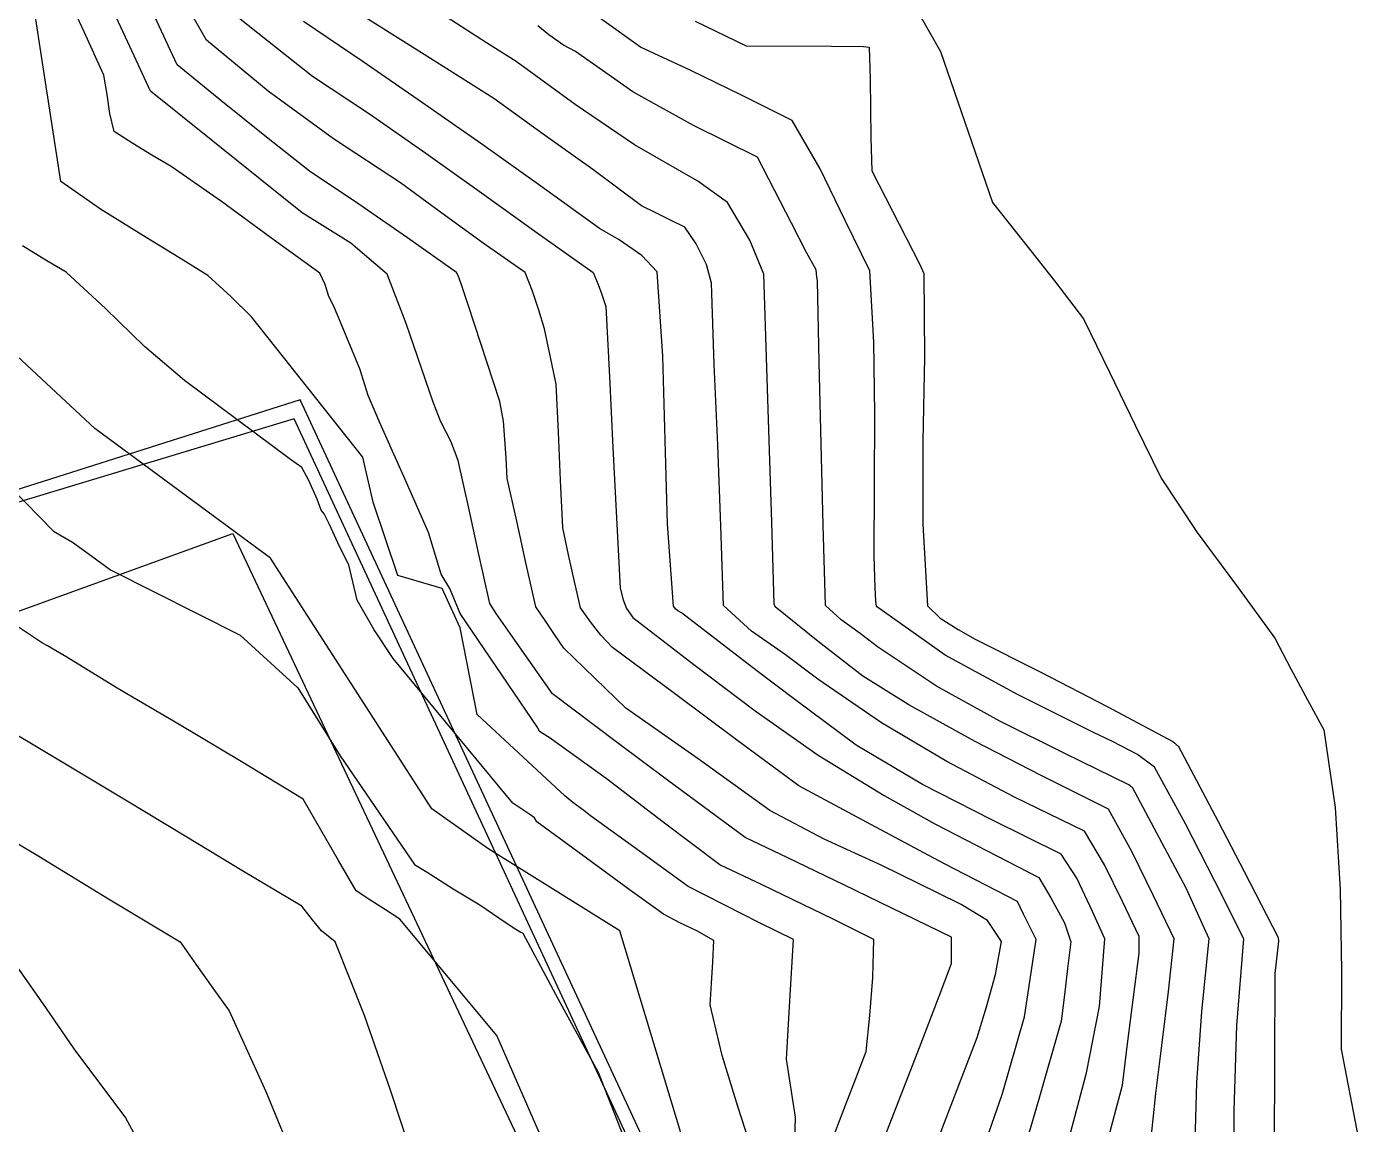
# Model space of a CAD drawing. Header units: millimetres. Extents: x 21147 to 21795, y 3328 to 3821.
# Drawn here: x 21434.79 to 21484.79, y 3651.04 to 3692.25 of the extents above; entities that cross this region are included whole.
import ezdxf

# ---------------------------------------------------------------- set-up
doc = ezdxf.new("R2010")
doc.units = ezdxf.units.MM
doc.header["$MEASUREMENT"] = 0
doc.layers.add('CURVAS', color=43, linetype='Continuous')
doc.layers.add('EDIFICADO', color=1, linetype='Continuous')

msp = doc.modelspace()

# ---------------------------------------------------------------- linework, layer by layer
at = {"layer": 'CURVAS', "linetype": 'Continuous'}
for p, q in [((21414.285, 3695.338), (21435.799, 3673.304)), ((21440.45, 3690.822), (21439.004, 3693.932)), ((21436.953, 3692.059), (21436.182, 3693.713)), ((21438.591, 3691.672), (21437.744, 3693.519)), ((21435.404, 3690.822), (21435.067, 3693.018)), ((21441.548, 3691.746), (21440.905, 3692.858)), ((21442.444, 3692.835), (21443.467, 3692.019)), ((21449.722, 3691.203), (21447.094, 3692.855)), ((21452.062, 3691.645), (21450.188, 3692.843)), ((21468.279, 3692.771), (21469.1, 3691.323)), ((21447.424, 3690.933), (21445.188, 3692.44)), ((21454.393, 3691.95), (21453.99, 3692.276)), ((21457.833, 3691.486), (21456.217, 3692.641)), ((21459.887, 3692.453), (21461.8, 3691.535)), ((21437.696, 3690.427), (21436.953, 3692.059)), ((21443.855, 3689.83), (21441.548, 3691.746)), ((21443.467, 3692.019), (21444.495, 3691.207)), ((21454.942, 3691.553), (21454.393, 3691.95)), ((21439.439, 3689.83), (21438.591, 3691.672)), ((21453.172, 3690.947), (21452.062, 3691.645)), ((21455.396, 3691.323), (21454.942, 3691.553)), ((21457.548, 3689.8), (21455.396, 3691.323)), ((21459.728, 3690.608), (21457.833, 3691.486)), ((21461.8, 3691.535), (21465.008, 3691.52)), ((21465.008, 3691.52), (21466.207, 3691.507)), ((21466.207, 3691.507), (21466.423, 3691.486)), ((21466.423, 3691.486), (21466.456, 3690.274)), ((21469.1, 3691.323), (21469.748, 3689.428)), ((21435.741, 3688.629), (21435.404, 3690.822)), ((21442.083, 3689.482), (21440.45, 3690.822)), ((21444.495, 3691.207), (21445.525, 3690.398)), ((21449.656, 3689.396), (21447.424, 3690.933)), ((21452.334, 3689.551), (21449.722, 3691.203)), ((21455.389, 3689.327), (21453.172, 3690.947)), ((21437.813, 3689.698), (21437.696, 3690.427)), ((21445.525, 3690.398), (21447.666, 3688.975)), ((21461.632, 3689.675), (21459.728, 3690.608)), ((21466.456, 3690.274), (21466.492, 3688.079)), ((21441.786, 3687.957), (21439.439, 3689.83)), ((21446.31, 3688.045), (21443.855, 3689.83)), ((21459.832, 3688.544), (21457.548, 3689.8)), ((21437.919, 3688.989), (21437.813, 3689.698)), ((21443.739, 3688.152), (21442.083, 3689.482)), ((21451.882, 3687.836), (21449.656, 3689.396)), ((21454.185, 3688.218), (21452.334, 3689.551)), ((21457.612, 3687.813), (21455.389, 3689.327)), ((21463.534, 3688.732), (21461.632, 3689.675)), ((21469.748, 3689.428), (21470.401, 3687.538)), ((21438.081, 3688.318), (21437.919, 3688.989)), ((21447.666, 3688.975), (21449.775, 3687.506)), ((21464.579, 3686.913), (21463.534, 3688.732)), ((21436.078, 3686.44), (21435.741, 3688.629)), ((21438.774, 3687.86), (21438.081, 3688.318)), ((21456.046, 3686.883), (21454.185, 3688.218)), ((21462.234, 3687.355), (21459.832, 3688.544)), ((21439.493, 3687.424), (21438.774, 3687.86)), ((21443.557, 3686.525), (21441.786, 3687.957)), ((21445.41, 3686.825), (21443.739, 3688.152)), ((21448.828, 3686.392), (21446.31, 3688.045)), ((21454.098, 3686.259), (21451.882, 3687.836)), ((21459.99, 3686.45), (21457.612, 3687.813)), ((21466.492, 3688.079), (21466.519, 3686.835)), ((21440.219, 3686.999), (21439.493, 3687.424)), ((21449.775, 3687.506), (21451.867, 3686.01)), ((21463.503, 3684.868), (21462.234, 3687.355)), ((21470.401, 3687.538), (21471.055, 3685.65)), ((21442.114, 3685.692), (21440.219, 3686.999)), ((21447.266, 3685.591), (21445.41, 3686.825)), ((21457.871, 3685.525), (21456.046, 3686.883)), ((21465.522, 3684.968), (21464.579, 3686.913)), ((21466.519, 3686.835), (21467.818, 3684.317)), ((21437.566, 3685.398), (21436.078, 3686.44)), ((21445.14, 3685.256), (21443.557, 3686.525)), ((21450.38, 3685.255), (21448.828, 3686.392)), ((21456.302, 3684.668), (21454.098, 3686.259)), ((21461.103, 3685.648), (21459.99, 3686.45)), ((21451.867, 3686.01), (21453.957, 3684.509)), ((21439.119, 3684.436), (21437.566, 3685.398)), ((21443.945, 3684.331), (21442.114, 3685.692)), ((21446.962, 3684.122), (21445.14, 3685.256)), ((21449.097, 3684.32), (21447.266, 3685.591)), ((21451.938, 3684.126), (21450.38, 3685.255)), ((21458.413, 3685.256), (21457.871, 3685.525)), ((21458.96, 3684.989), (21458.413, 3685.256)), ((21461.94, 3684.23), (21461.103, 3685.648)), ((21471.055, 3685.65), (21472.491, 3683.838)), ((21459.508, 3684.726), (21458.96, 3684.989)), ((21459.93, 3684.096), (21459.508, 3684.726)), ((21464.072, 3683.769), (21463.503, 3684.868)), ((21466.452, 3683.079), (21465.522, 3684.968)), ((21440.672, 3683.484), (21439.119, 3684.436)), ((21445.795, 3682.992), (21443.945, 3684.331)), ((21450.928, 3683.021), (21449.097, 3684.32)), ((21453.957, 3684.509), (21456.061, 3683.021)), ((21457.037, 3684.244), (21456.302, 3684.668)), ((21457.887, 3683.664), (21457.037, 3684.244)), ((21462.475, 3682.954), (21461.94, 3684.23)), ((21467.818, 3684.317), (21468.325, 3683.318)), ((21435.548, 3683.456), (21434.634, 3684.021)), ((21448.322, 3682.958), (21446.962, 3684.122)), ((21453.509, 3683.021), (21451.938, 3684.126)), ((21460.316, 3683.318), (21459.93, 3684.096)), ((21464.429, 3683.118), (21464.072, 3683.769)), ((21472.491, 3683.838), (21473.378, 3682.705)), ((21436.28, 3683.031), (21435.548, 3683.456)), ((21441.595, 3682.906), (21440.672, 3683.484)), ((21458.468, 3683.041), (21457.887, 3683.664)), ((21460.5, 3682.617), (21460.316, 3683.318)), ((21468.325, 3683.318), (21468.474, 3682.983)), ((21437.752, 3681.665), (21436.28, 3683.031)), ((21442.464, 3682.119), (21441.595, 3682.906)), ((21446.001, 3682.574), (21445.795, 3682.992)), ((21449.04, 3681.105), (21448.322, 3682.958)), ((21450.989, 3682.912), (21450.928, 3683.021)), ((21451.104, 3682.598), (21450.989, 3682.912)), ((21453.79, 3682.32), (21453.509, 3683.021)), ((21456.061, 3683.021), (21456.246, 3682.57)), ((21458.673, 3679.88), (21458.468, 3683.041)), ((21462.569, 3679.834), (21462.475, 3682.954)), ((21464.442, 3682.983), (21464.429, 3683.118)), ((21464.459, 3682.848), (21464.442, 3682.983)), ((21464.478, 3682.713), (21464.459, 3682.848)), ((21466.602, 3680.404), (21466.452, 3683.079)), ((21468.474, 3682.983), (21468.499, 3679.837)), ((21446.138, 3682.114), (21446.001, 3682.574)), ((21451.371, 3681.808), (21451.104, 3682.598)), ((21454.027, 3681.604), (21453.79, 3682.32)), ((21456.246, 3682.57), (21456.377, 3682.234)), ((21456.377, 3682.234), (21456.542, 3681.75)), ((21460.61, 3679.568), (21460.5, 3682.617)), ((21464.545, 3679.652), (21464.478, 3682.713)), ((21473.378, 3682.705), (21474.474, 3681.278)), ((21443.233, 3681.355), (21442.464, 3682.119)), ((21446.325, 3681.76), (21446.138, 3682.114)), ((21447.297, 3679.4), (21446.325, 3681.76)), ((21452.555, 3678.177), (21451.371, 3681.808)), ((21456.542, 3681.75), (21456.672, 3679.101)), ((21439.216, 3680.237), (21437.752, 3681.665)), ((21447.416, 3676.088), (21443.233, 3681.355)), ((21454.231, 3680.903), (21454.027, 3681.604)), ((21474.474, 3681.278), (21475.44, 3679.285)), ((21437.359, 3677.166), (21433.295, 3680.941)), ((21450.051, 3678.148), (21449.04, 3681.105)), ((21454.674, 3678.823), (21454.231, 3680.903)), ((21440.72, 3678.967), (21439.216, 3680.237)), ((21466.642, 3677.714), (21466.602, 3680.404)), ((21458.761, 3676.723), (21458.673, 3679.88)), ((21462.671, 3676.73), (21462.569, 3679.834)), ((21468.499, 3679.837), (21468.444, 3676.688)), ((21447.61, 3678.398), (21447.297, 3679.4)), ((21460.737, 3676.533), (21460.61, 3679.568)), ((21464.617, 3676.588), (21464.545, 3679.652)), ((21475.44, 3679.285), (21476.41, 3677.291)), ((21444.701, 3675.997), (21440.72, 3678.967)), ((21454.754, 3677.022), (21454.674, 3678.823)), ((21456.672, 3679.101), (21456.803, 3676.455)), ((21448.063, 3677.357), (21447.61, 3678.398)), ((21450.339, 3677.415), (21450.051, 3678.148)), ((21452.7, 3677.443), (21452.555, 3678.177)), ((21448.472, 3676.425), (21448.063, 3677.357)), ((21450.714, 3676.683), (21450.339, 3677.415)), ((21452.799, 3676.067), (21452.7, 3677.443)), ((21466.628, 3675.036), (21466.642, 3677.714)), ((21476.41, 3677.291), (21477.382, 3675.298)), ((21443.946, 3672.293), (21437.359, 3677.166)), ((21454.838, 3675.224), (21454.754, 3677.022)), ((21458.854, 3673.588), (21458.761, 3676.723)), ((21462.771, 3673.645), (21462.671, 3676.73)), ((21449.057, 3675.141), (21448.472, 3676.425)), ((21450.995, 3675.962), (21450.714, 3676.683)), ((21456.803, 3676.455), (21456.936, 3673.81)), ((21460.859, 3673.516), (21460.737, 3676.533)), ((21464.697, 3673.539), (21464.617, 3676.588)), ((21468.444, 3676.688), (21468.438, 3673.567)), ((21444.915, 3675.854), (21444.701, 3675.997)), ((21445.13, 3675.702), (21444.915, 3675.854)), ((21447.808, 3674.393), (21447.416, 3676.088)), ((21451.39, 3674.171), (21450.995, 3675.962)), ((21452.835, 3675.288), (21452.799, 3676.067)), ((21445.386, 3675.211), (21445.13, 3675.702)), ((21453.191, 3673.68), (21452.835, 3675.288)), ((21454.924, 3673.43), (21454.838, 3675.224)), ((21477.382, 3675.298), (21478.741, 3673.258)), ((21445.706, 3674.505), (21445.386, 3675.211)), ((21449.874, 3673.256), (21449.057, 3675.141)), ((21466.616, 3672.399), (21466.628, 3675.036)), ((21445.853, 3674.104), (21445.706, 3674.505)), ((21448.729, 3671.649), (21447.808, 3674.393)), ((21445.966, 3673.965), (21445.853, 3674.104)), ((21446.167, 3673.555), (21445.966, 3673.965)), ((21451.785, 3672.38), (21451.39, 3674.171)), ((21456.936, 3673.81), (21457.072, 3671.166)), ((21435.799, 3673.304), (21436.518, 3672.898)), ((21446.536, 3672.736), (21446.167, 3673.555)), ((21450.35, 3671.696), (21449.874, 3673.256)), ((21453.55, 3672.075), (21453.191, 3673.68)), ((21455.137, 3672.42), (21454.924, 3673.43)), ((21459.075, 3670.492), (21458.854, 3673.588)), ((21460.953, 3670.521), (21460.859, 3673.516)), ((21462.86, 3670.579), (21462.771, 3673.645)), ((21464.786, 3670.521), (21464.697, 3673.539)), ((21468.438, 3673.567), (21468.609, 3670.502)), ((21478.741, 3673.258), (21480.213, 3671.264)), ((21435.394, 3669.106), (21429.828, 3672.794)), ((21436.518, 3672.898), (21437.243, 3672.376)), ((21446.893, 3672.052), (21446.536, 3672.736)), ((21437.243, 3672.376), (21437.937, 3671.86)), ((21450.003, 3662.884), (21443.946, 3672.293)), ((21452.18, 3670.589), (21451.785, 3672.38)), ((21455.363, 3671.419), (21455.137, 3672.42)), ((21466.651, 3671.185), (21466.616, 3672.399)), ((21437.937, 3671.86), (21442.806, 3669.411)), ((21447.205, 3670.717), (21446.893, 3672.052)), ((21453.913, 3670.473), (21453.55, 3672.075)), ((21450.389, 3671.157), (21448.729, 3671.649)), ((21450.681, 3671.157), (21450.35, 3671.696)), ((21455.589, 3670.435), (21455.363, 3671.419)), ((21480.213, 3671.264), (21481.648, 3669.289)), ((21451.063, 3669.683), (21450.389, 3671.157)), ((21451.063, 3670.222), (21450.681, 3671.157)), ((21457.072, 3671.166), (21457.184, 3670.734)), ((21457.184, 3670.734), (21457.313, 3670.411)), ((21466.673, 3670.689), (21466.651, 3671.185)), ((21447.842, 3669.606), (21447.205, 3670.717)), ((21453.981, 3665.928), (21451.063, 3670.222)), ((21452.421, 3670.219), (21452.18, 3670.589)), ((21453.033, 3669.343), (21452.421, 3670.219)), ((21454.26, 3669.953), (21453.913, 3670.473)), ((21455.963, 3669.904), (21455.589, 3670.435)), ((21457.313, 3670.411), (21457.553, 3670.069)), ((21459.165, 3670.385), (21459.075, 3670.492)), ((21459.245, 3670.318), (21459.165, 3670.385)), ((21459.374, 3670.242), (21459.245, 3670.318)), ((21460.79, 3669.154), (21459.374, 3670.242)), ((21462.011, 3669.552), (21460.953, 3670.521)), ((21462.87, 3670.541), (21462.86, 3670.579)), ((21462.882, 3670.505), (21462.87, 3670.541)), ((21462.898, 3670.473), (21462.882, 3670.505)), ((21464.505, 3669.162), (21462.898, 3670.473)), ((21465.372, 3669.976), (21464.786, 3670.521)), ((21466.702, 3670.483), (21466.673, 3670.689)), ((21469.279, 3668.655), (21466.702, 3670.483)), ((21468.609, 3670.502), (21469.086, 3670.047)), ((21454.609, 3669.436), (21454.26, 3669.953)), ((21456.345, 3669.402), (21455.963, 3669.904)), ((21457.553, 3670.069), (21459.847, 3668.301)), ((21466.084, 3669.468), (21465.372, 3669.976)), ((21469.086, 3670.047), (21469.763, 3669.615)), ((21442.806, 3669.411), (21444.976, 3667.43)), ((21448.559, 3668.528), (21447.842, 3669.606)), ((21451.708, 3666.428), (21451.063, 3669.683)), ((21454.539, 3667.208), (21453.033, 3669.343)), ((21454.963, 3668.923), (21454.609, 3669.436)), ((21456.783, 3668.942), (21456.345, 3669.402)), ((21463.278, 3668.662), (21462.011, 3669.552)), ((21466.741, 3668.961), (21466.084, 3669.468)), ((21469.763, 3669.615), (21470.4, 3669.25)), ((21470.4, 3669.25), (21472.873, 3668.012)), ((21481.648, 3669.289), (21482.252, 3668.138)), ((21435.581, 3669.011), (21435.394, 3669.106)), ((21436.308, 3668.574), (21435.581, 3669.011)), ((21457.291, 3666.661), (21454.963, 3668.923)), ((21459.114, 3667.209), (21456.783, 3668.942)), ((21462.208, 3668.068), (21460.79, 3669.154)), ((21466.18, 3667.871), (21464.505, 3669.162)), ((21468.949, 3667.489), (21466.741, 3668.961)), ((21438.197, 3667.42), (21436.308, 3668.574)), ((21453.046, 3663.096), (21448.559, 3668.528)), ((21459.847, 3668.301), (21462.146, 3666.561)), ((21464.497, 3667.757), (21463.278, 3668.662)), ((21472.022, 3667.168), (21469.279, 3668.655)), ((21463.63, 3666.987), (21462.208, 3668.068)), ((21466.885, 3666.117), (21464.497, 3667.757)), ((21467.916, 3666.785), (21466.18, 3667.871)), ((21472.873, 3668.012), (21475.359, 3666.732)), ((21482.252, 3668.138), (21482.875, 3666.982)), ((21440.518, 3666.05), (21438.197, 3667.42)), ((21444.976, 3667.43), (21446.566, 3664.871)), ((21471.33, 3666.173), (21468.949, 3667.489)), ((21456.977, 3665.365), (21454.539, 3667.208)), ((21461.447, 3665.478), (21459.114, 3667.209)), ((21465.938, 3665.272), (21463.63, 3666.987)), ((21470.372, 3665.429), (21467.916, 3666.785)), ((21474.849, 3665.745), (21472.022, 3667.168)), ((21475.359, 3666.732), (21477.825, 3665.417)), ((21482.875, 3666.982), (21483.497, 3665.851)), ((21454.992, 3663.376), (21451.708, 3666.428)), ((21460.002, 3664.764), (21457.291, 3666.661)), ((21462.146, 3666.561), (21464.508, 3664.903)), ((21436.38, 3664.488), (21434.2, 3665.783)), ((21442.848, 3664.659), (21440.518, 3666.05)), ((21454.052, 3665.786), (21453.981, 3665.928)), ((21454.189, 3665.696), (21454.052, 3665.786)), ((21469.345, 3664.656), (21466.885, 3666.117)), ((21473.775, 3664.958), (21471.33, 3666.173)), ((21475.557, 3665.41), (21474.849, 3665.745)), ((21483.497, 3665.851), (21483.923, 3662.93)), ((21454.404, 3665.562), (21454.189, 3665.696)), ((21456.553, 3664.026), (21454.404, 3665.562)), ((21458.849, 3663.964), (21456.977, 3665.365)), ((21463.784, 3663.751), (21461.447, 3665.478)), ((21468.431, 3663.802), (21465.938, 3665.272)), ((21472.875, 3664.141), (21470.372, 3665.429)), ((21476.492, 3664.924), (21475.557, 3665.41)), ((21477.825, 3665.417), (21477.886, 3665.36)), ((21477.886, 3665.36), (21477.951, 3665.304)), ((21477.951, 3665.304), (21478.018, 3665.253)), ((21478.018, 3665.253), (21479.525, 3662.406)), ((21446.566, 3664.871), (21449.348, 3660.795)), ((21462.696, 3662.817), (21460.002, 3664.764)), ((21464.508, 3664.903), (21466.991, 3663.385)), ((21476.178, 3663.79), (21473.775, 3664.958)), ((21477.141, 3664.454), (21476.492, 3664.924)), ((21438.564, 3663.175), (21436.38, 3664.488)), ((21445.169, 3663.25), (21442.848, 3664.659)), ((21471.882, 3663.318), (21469.345, 3664.656)), ((21478.301, 3662.319), (21477.141, 3664.454)), ((21458.695, 3662.385), (21456.553, 3664.026)), ((21461.762, 3661.806), (21458.849, 3663.964)), ((21466.485, 3662.291), (21463.784, 3663.751)), ((21471.024, 3662.472), (21468.431, 3663.802)), ((21475.408, 3662.875), (21472.875, 3664.141)), ((21476.22, 3663.751), (21476.178, 3663.79)), ((21476.265, 3663.715), (21476.22, 3663.751)), ((21445.833, 3662.098), (21445.169, 3663.25)), ((21455.304, 3663.125), (21454.992, 3663.376)), ((21466.991, 3663.385), (21468.888, 3662.319)), ((21474.503, 3662.047), (21471.882, 3663.318)), ((21476.313, 3663.684), (21476.265, 3663.715)), ((21477.325, 3661.789), (21476.313, 3663.684)), ((21432.534, 3662.73), (21435.194, 3661.145)), ((21440.75, 3661.854), (21438.564, 3663.175)), ((21452.103, 3661.392), (21450.003, 3662.884)), ((21453.718, 3662.643), (21453.046, 3663.096)), ((21455.71, 3662.823), (21455.304, 3663.125)), ((21455.964, 3662.624), (21455.71, 3662.823)), ((21464.738, 3661.752), (21462.696, 3662.817)), ((21476.28, 3661.282), (21475.408, 3662.875)), ((21483.923, 3662.93), (21484.109, 3659.859)), ((21453.858, 3662.551), (21453.718, 3662.643)), ((21453.942, 3662.393), (21453.858, 3662.551)), ((21455.81, 3661.035), (21453.942, 3662.393)), ((21457.796, 3661.293), (21455.964, 3662.624)), ((21460.818, 3660.785), (21458.695, 3662.385)), ((21469.231, 3660.829), (21466.485, 3662.291)), ((21468.888, 3662.319), (21470.834, 3661.315)), ((21473.636, 3661.18), (21471.024, 3662.472)), ((21479.401, 3660.169), (21478.301, 3662.319)), ((21479.525, 3662.406), (21480.501, 3660.538)), ((21442.936, 3660.534), (21440.75, 3661.854)), ((21446.498, 3660.949), (21445.833, 3662.098)), ((21463.367, 3661.047), (21461.762, 3661.806)), ((21466.876, 3660.765), (21464.738, 3661.752)), ((21475.257, 3660.787), (21474.503, 3662.047)), ((21478.319, 3659.903), (21477.325, 3661.789)), ((21457.062, 3658.31), (21452.103, 3661.392)), ((21459.629, 3659.969), (21457.796, 3661.293)), ((21470.834, 3661.315), (21472.789, 3660.313)), ((21477.097, 3659.614), (21476.28, 3661.282)), ((21435.194, 3661.145), (21437.871, 3659.51)), ((21447.162, 3659.803), (21446.498, 3660.949)), ((21449.348, 3660.795), (21449.83, 3660.506)), ((21457.46, 3659.821), (21455.81, 3661.035)), ((21462.406, 3660.033), (21460.818, 3660.785)), ((21465.469, 3660.029), (21463.367, 3661.047)), ((21468.994, 3659.726), (21466.876, 3660.765)), ((21471.989, 3659.408), (21469.231, 3660.829)), ((21474.217, 3660.279), (21473.636, 3661.18)), ((21475.928, 3659.406), (21475.257, 3660.787)), ((21445.121, 3659.225), (21442.936, 3660.534)), ((21449.83, 3660.506), (21450.803, 3659.88)), ((21472.789, 3660.313), (21473.242, 3659.543)), ((21474.808, 3659.025), (21474.217, 3660.279)), ((21480.501, 3660.538), (21481.783, 3658.05)), ((21447.711, 3659.447), (21447.162, 3659.803)), ((21450.803, 3659.88), (21451.804, 3659.279)), ((21458.301, 3659.216), (21457.46, 3659.821)), ((21461.666, 3658.926), (21459.629, 3659.969)), ((21465.073, 3658.741), (21462.406, 3660.033)), ((21469.514, 3658.069), (21465.469, 3660.029)), ((21469.871, 3659.299), (21468.994, 3659.726)), ((21479.183, 3658.002), (21478.319, 3659.903)), ((21480.483, 3658.002), (21479.401, 3660.169)), ((21484.109, 3659.859), (21484.15, 3656.786)), ((21437.871, 3659.51), (21440.556, 3657.886)), ((21445.522, 3658.722), (21445.121, 3659.225)), ((21448.26, 3659.093), (21447.711, 3659.447)), ((21451.804, 3659.279), (21452.758, 3658.628)), ((21470.863, 3658.698), (21469.871, 3659.299)), ((21472.221, 3658.929), (21471.989, 3659.408)), ((21473.242, 3659.543), (21473.751, 3658.599)), ((21476.554, 3658.089), (21475.928, 3659.406)), ((21477.873, 3658.002), (21477.097, 3659.614)), ((21445.862, 3658.309), (21445.522, 3658.722)), ((21448.809, 3658.743), (21448.26, 3659.093)), ((21452.445, 3654.371), (21448.809, 3658.743)), ((21458.699, 3658.926), (21458.301, 3659.216)), ((21459.318, 3658.61), (21458.699, 3658.926)), ((21462.302, 3658.609), (21461.666, 3658.926)), ((21466.596, 3657.983), (21465.073, 3658.741)), ((21472.454, 3658.455), (21472.221, 3658.929)), ((21475.273, 3658.002), (21474.808, 3659.025)), ((21446.373, 3657.896), (21445.862, 3658.309)), ((21452.758, 3658.628), (21453.159, 3658.373)), ((21453.159, 3658.373), (21453.342, 3658.25)), ((21453.342, 3658.25), (21453.422, 3658.214)), ((21461.228, 3644.53), (21457.062, 3658.31)), ((21459.959, 3658.306), (21459.318, 3658.61)), ((21460.597, 3657.944), (21459.959, 3658.306)), ((21462.94, 3658.294), (21462.302, 3658.609)), ((21463.582, 3657.983), (21462.94, 3658.294)), ((21471.392, 3657.906), (21470.863, 3658.698)), ((21472.692, 3657.983), (21472.454, 3658.455)), ((21473.751, 3658.599), (21473.992, 3657.886)), ((21433.776, 3657.857), (21434.798, 3656.426)), ((21440.556, 3657.886), (21441.166, 3657.02)), ((21447.481, 3655.129), (21446.373, 3657.896)), ((21453.422, 3658.214), (21454.751, 3655.739)), ((21460.548, 3657.135), (21460.597, 3657.944)), ((21463.439, 3655.681), (21463.582, 3657.983)), ((21466.556, 3656.553), (21466.596, 3657.983)), ((21469.514, 3657.735), (21469.514, 3658.069)), ((21469.514, 3657.405), (21469.514, 3657.735)), ((21471.17, 3656.661), (21471.392, 3657.906)), ((21472.257, 3655.072), (21472.692, 3657.983)), ((21473.992, 3657.886), (21473.87, 3656.894)), ((21475.076, 3655.469), (21475.273, 3658.002)), ((21476.554, 3657.88), (21476.554, 3658.089)), ((21476.554, 3657.675), (21476.554, 3657.88)), ((21477.664, 3656.028), (21477.873, 3658.002)), ((21478.915, 3655.274), (21479.183, 3658.002)), ((21480.231, 3654.745), (21480.483, 3658.002)), ((21481.791, 3657.923), (21481.759, 3657.573)), ((21481.783, 3658.05), (21481.791, 3657.923)), ((21469.514, 3657.077), (21469.514, 3657.405)), ((21476.342, 3655.816), (21476.554, 3657.472)), ((21476.554, 3657.472), (21476.554, 3657.675)), ((21481.759, 3657.573), (21481.658, 3656.702)), ((21441.166, 3657.02), (21441.779, 3656.156)), ((21460.5, 3656.329), (21460.548, 3657.135)), ((21469.055, 3655.846), (21469.514, 3657.077)), ((21473.87, 3656.894), (21473.752, 3655.902)), ((21484.15, 3656.786), (21484.143, 3653.861)), ((21434.798, 3656.426), (21435.522, 3655.395)), ((21460.452, 3655.527), (21460.5, 3656.329)), ((21466.451, 3655.126), (21466.556, 3656.553)), ((21470.828, 3655.455), (21471.17, 3656.661)), ((21481.658, 3656.702), (21481.639, 3653.428)), ((21441.779, 3656.156), (21442.395, 3655.296)), ((21454.751, 3655.739), (21456.244, 3652.994)), ((21468.311, 3653.921), (21469.055, 3655.846)), ((21473.752, 3655.902), (21473.636, 3654.911)), ((21476.133, 3654.162), (21476.342, 3655.816)), ((21477.422, 3654.105), (21477.664, 3656.028)), ((21435.522, 3655.395), (21436.569, 3653.88)), ((21442.395, 3655.296), (21443.773, 3652.268)), ((21460.904, 3653.625), (21460.452, 3655.527)), ((21463.314, 3653.482), (21463.439, 3655.681)), ((21470.477, 3654.294), (21470.828, 3655.455)), ((21474.581, 3652.979), (21475.076, 3655.469)), ((21478.726, 3652.615), (21478.915, 3655.274)), ((21448.449, 3652.323), (21447.481, 3655.129)), ((21466.307, 3653.774), (21466.451, 3655.126)), ((21471.422, 3652.159), (21472.257, 3655.072)), ((21473.636, 3654.911), (21472.789, 3651.983)), ((21480.125, 3651.558), (21480.231, 3654.745)), ((21455.088, 3648.333), (21452.445, 3654.371)), ((21468.808, 3649.97), (21470.477, 3654.294)), ((21436.569, 3653.88), (21438.504, 3651.287)), ((21465.922, 3652.763), (21466.307, 3653.774)), ((21466.644, 3649.652), (21468.311, 3653.921)), ((21475.928, 3652.513), (21476.133, 3654.162)), ((21477.18, 3652.195), (21477.422, 3654.105)), ((21484.143, 3653.861), (21484.463, 3652.17)), ((21461.496, 3651.715), (21460.904, 3653.625)), ((21463.659, 3651.309), (21463.314, 3653.482)), ((21481.639, 3653.428), (21481.622, 3650.156)), ((21456.244, 3652.994), (21459.037, 3645.945)), ((21465.537, 3651.755), (21465.922, 3652.763)), ((21473.931, 3650.52), (21474.581, 3652.979)), ((21443.773, 3652.268), (21445.027, 3649.22)), ((21449.377, 3649.518), (21448.449, 3652.323)), ((21475.324, 3650.213), (21475.928, 3652.513)), ((21478.644, 3649.932), (21478.726, 3652.615)), ((21465.152, 3650.75), (21465.537, 3651.755)), ((21470.416, 3649.299), (21471.422, 3652.159)), ((21472.789, 3651.983), (21471.944, 3649.058)), ((21476.965, 3650.044), (21477.18, 3652.195)), ((21484.463, 3652.17), (21484.789, 3650.48)), ((21438.504, 3651.287), (21440.101, 3648.361)), ((21462.089, 3649.884), (21461.496, 3651.715)), ((21463.604, 3649.354), (21463.659, 3651.309)), ((21480.098, 3648.352), (21480.125, 3651.558))]:
    msp.add_line(p, q, dxfattribs=at)
at = {"layer": 'EDIFICADO', "linetype": 'Continuous'}
for p, q in [((21445.063, 3678.235), (21434.344, 3674.836)), ((21471.026, 3622.302), (21445.063, 3678.235)), ((21444.832, 3677.532), (21433.776, 3674.181)), ((21470.352, 3622.533), (21444.832, 3677.532)), ((21432.12, 3669.452), (21442.531, 3673.228)), ((21442.531, 3673.228), (21467.781, 3619.721))]:
    msp.add_line(p, q, dxfattribs=at)

doc.saveas('drawing.dxf')
